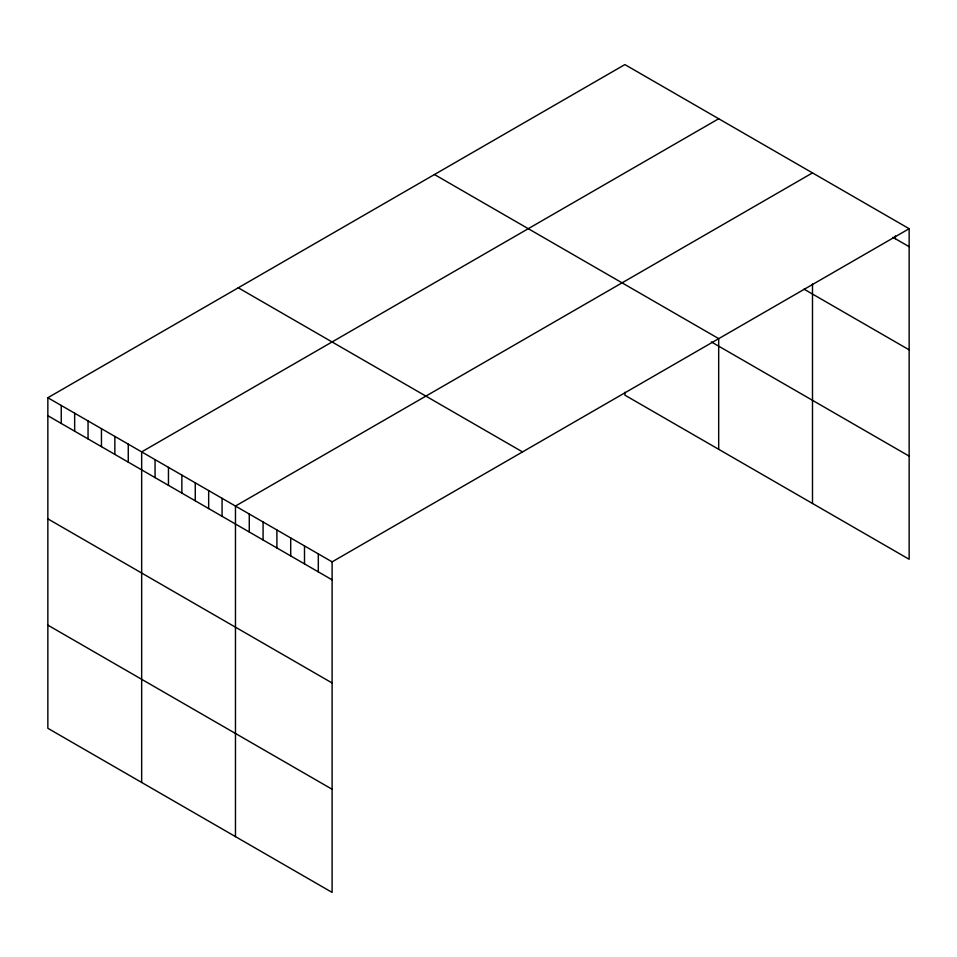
<?xml version="1.0" encoding="UTF-8"?>
<svg xmlns="http://www.w3.org/2000/svg" width="957" height="957" viewBox="0 0 957 957"><rect width="100%" height="100%" fill="white"/><g stroke="black" fill="none" stroke-linecap="round" stroke-linejoin="round"><path stroke-width="1.44" d="M909.15 228.711L332.115 561.855L332.115 892.414L47.85 728.289L47.85 397.729L624.885 64.586L909.15 228.711L909.15 559.271L624.885 395.145L624.885 392.286M718.683 118.752L141.66 451.895L141.66 782.455M812.493 172.906L235.47 506.05L235.47 836.609M892.833 237.276L909.15 246.691M803.976 289.122L909.15 349.843M434.454 174.521L718.731 338.646M711.374 341.936L909.15 456.118M238.269 287.794L522.546 451.919M47.85 397.729L332.115 561.855M47.85 415.709L332.115 579.834M47.85 518.861L332.115 682.987M47.85 625.136L332.115 789.262M895.345 235.948L895.345 238.724M812.493 284.014L812.493 503.466M718.683 338.778L718.683 449.312M318.31 553.888L318.31 571.867M304.505 545.909L304.505 563.888M290.701 537.942L290.701 555.921M276.896 529.963L276.896 547.954M263.079 521.996L263.079 539.975M249.275 514.029L249.275 532.008M222.072 498.31L222.072 516.302M208.662 490.582L208.662 508.562M195.264 482.842L195.264 500.822M181.866 475.103L181.866 493.082M168.456 467.363L168.456 485.355M155.058 459.635L155.058 477.615M128.262 444.156L128.262 462.135M114.852 436.416L114.852 454.396M101.454 428.676L101.454 446.668M88.056 420.948L88.056 438.928M74.658 413.209L74.658 431.188M61.248 405.469L61.248 423.449"/></g></svg>
